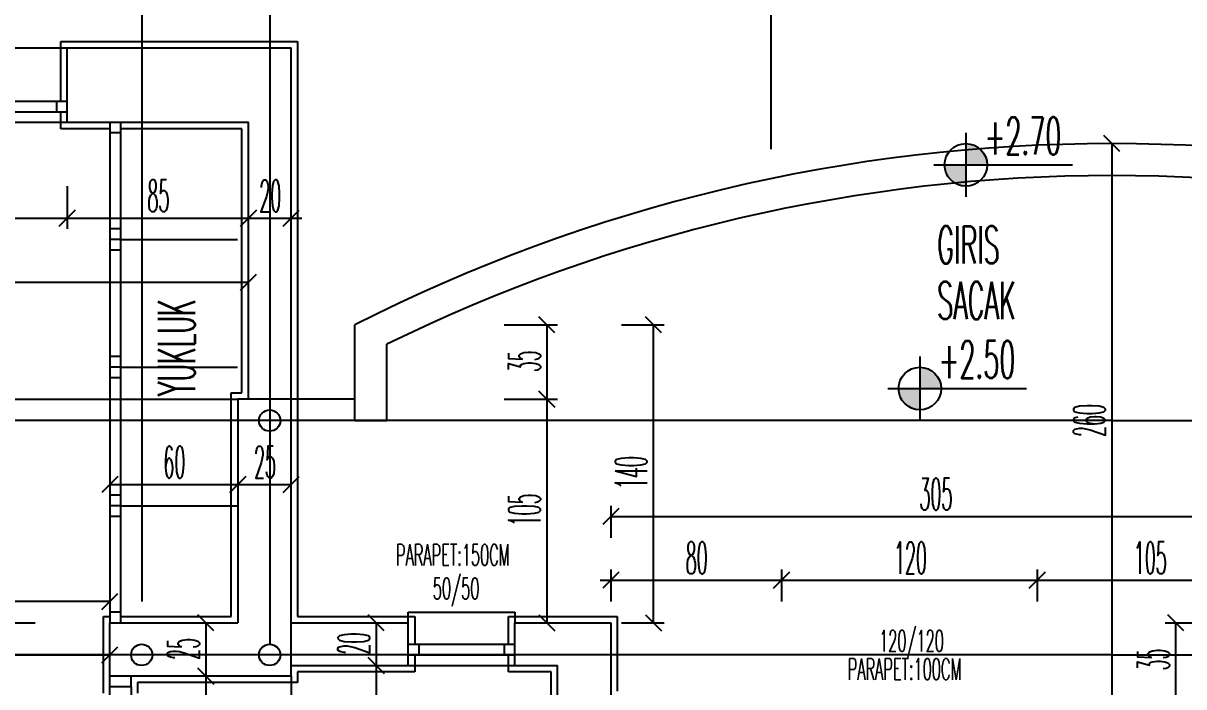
# Model space of a CAD drawing. Extents: x 78 to 306, y -397 to 18.
# Drawn here: x 272.595 to 272.7039, y -396.4846 to -396.4223 of the extents above; entities that cross this region are included whole.
import ezdxf

# ---------------------------------------------------------------- set-up
doc = ezdxf.new("R2010")
doc.units = 0
doc.header["$LTSCALE"] = 0.5
doc.header["$MEASUREMENT"] = 0
for name, pattern in [('DASHDOT2', [0.5, 0.25, -0.125, 0, -0.125]), ('DASHED', [0.75, 0.5, -0.25]), ('DOT2', [0.125, 0, -0.125])]:
    doc.linetypes.add(name, pattern=pattern)
doc.layers.get('0').update_dxf_attribs({"linetype": 'CONTINUOUS'})
for name, color, linetype in [('AKS', 5, 'DASHDOT2'), ('ASHADE', 7, 'CONTINUOUS'), ('DUVAR', 6, 'CONTINUOUS'), ('IZDUSUM', 2, 'DOT2'), ('KAPI', 1, 'CONTINUOUS'), ('KOLON', 4, 'CONTINUOUS'), ('MERDIVEN', 3, 'CONTINUOUS'), ('OLCU', 31, 'CONTINUOUS'), ('SIVA', 7, 'CONTINUOUS'), ('TARAMA', 8, 'CONTINUOUS')]:
    doc.layers.add(name, color=color, linetype=linetype)
doc.styles.add('ICMEKAN', font='romans.shx', dxfattribs={"width": 0.55, "height": 0.2})
doc.styles.add('OLCU', font='romans.shx', dxfattribs={"width": 0.6, "height": 0.125})
doc.styles.add('OLCUIC', font='ROMANS.SHX', dxfattribs={"width": 0.4, "height": 0.15})

msp = doc.modelspace()

# ---------------------------------------------------------------- hatches: boundary and pattern name
at = {"layer": 'MERDIVEN'}
h = msp.add_hatch(color=256, dxfattribs=at)
h.paths.add_polyline_path([(272.6834577452926, -396.4335598737721), (272.6834577452926, -396.4355598737721), (272.6854577452926, -396.4355598737721, 0.4142135623730743)])
h.paths.add_polyline_path([(272.6834577452926, -396.4375598737721), (272.6834577452926, -396.4355598737721), (272.6814577452926, -396.4355598737721, 0.4142135623730743)])
h = msp.add_hatch(color=256, dxfattribs=at)
h.paths.add_polyline_path([(272.679143941935, -396.4545598737721), (272.679143941935, -396.4565598737721), (272.681143941935, -396.4565598737721, 0.4142135623730743)])
h.paths.add_polyline_path([(272.679143941935, -396.4585598737721), (272.679143941935, -396.4565598737721), (272.677143941935, -396.4565598737721, 0.4142135623730743)])

# ---------------------------------------------------------------- linework, layer by layer
at = {"color": 0, "linetype": 'ByBlock'}
for p, q in [((272.697893941935, -396.4343098737721), (272.696393941935, -396.4328098737721)), ((272.599893941935, -396.4398098737721), (272.598393941935, -396.4413098737721)), ((272.598393941935, -396.4413098737721), (272.599893941935, -396.4398098737721)), ((272.616893941935, -396.4398098737721), (272.615393941935, -396.4413098737721)), ((272.615393941935, -396.4413098737721), (272.616893941935, -396.4398098737721)), ((272.619393941935, -396.4413098737721), (272.620893941935, -396.4398098737721)), ((272.615393941935, -396.4473098737721), (272.616893941935, -396.4458098737721)), ((272.644893941935, -396.4513098737721), (272.643393941935, -396.4498098737721)), ((272.654893941935, -396.4513098737721), (272.653393941935, -396.4498098737721)), ((272.644893941935, -396.4583098737721), (272.643393941935, -396.4568098737721)), ((272.643393941935, -396.4568098737721), (272.644893941935, -396.4583098737721)), ((272.603893941935, -396.4648098737721), (272.602393941935, -396.4663098737721)), ((272.615893941935, -396.4648098737721), (272.614393941935, -396.4663098737721)), ((272.614393941935, -396.4663098737721), (272.615893941935, -396.4648098737721)), ((272.619393941935, -396.4663098737721), (272.620893941935, -396.4648098737721)), ((272.650893941935, -396.4678098737721), (272.649393941935, -396.4693098737721)), ((272.650893941935, -396.4738098737721), (272.649393941935, -396.4753098737721)), ((272.666893941935, -396.4738098737721), (272.665393941935, -396.4753098737721)), ((272.665393941935, -396.4753098737721), (272.666893941935, -396.4738098737721)), ((272.690893941935, -396.4738098737721), (272.689393941935, -396.4753098737721)), ((272.689393941935, -396.4753098737721), (272.690893941935, -396.4738098737721)), ((272.602393941935, -396.4773098737721), (272.603893941935, -396.4758098737721)), ((272.612893941935, -396.4793098737721), (272.611393941935, -396.4778098737721)), ((272.628893941935, -396.4793098737721), (272.627393941935, -396.4778098737721)), ((272.643393941935, -396.4778098737721), (272.644893941935, -396.4793098737721)), ((272.653393941935, -396.4778098737721), (272.654893941935, -396.4793098737721)), ((272.703893941935, -396.4793098737721), (272.702393941935, -396.4778098737721)), ((272.602393941935, -396.4823098737721), (272.603893941935, -396.4808098737721)), ((272.628893941935, -396.4833098737721), (272.627393941935, -396.4818098737721)), ((272.627393941935, -396.4818098737721), (272.628893941935, -396.4833098737721)), ((272.612893941935, -396.4843098737721), (272.611393941935, -396.4828098737721)), ((272.611393941935, -396.4828098737721), (272.612893941935, -396.4843098737721))]:
    msp.add_line(p, q, dxfattribs=at)
at = {"layer": 'AKS'}
for p, q in [((272.6061439419353, -396.3515598737721), (272.6061439419353, -396.8395598737721)), ((272.6471439419353, -396.8395598737721), (272.6471439419353, -396.3515598737721)), ((272.6971439419353, -396.8395598737721), (272.6971439419353, -396.3515598737721)), ((272.6181439419353, -396.3555598737721), (272.6181439419353, -396.8355598737721)), ((272.6541439419353, -396.8355598737721), (272.6541439419353, -396.3555598737721)), ((272.6971439419353, -396.4595598737721), (272.4011439419361, -396.4595598737721)), ((272.6971439419353, -396.4595598737721), (272.9931439419346, -396.4595598737721)), ((272.6971439419353, -396.4815598737721), (272.4011439419361, -396.4815598737721)), ((272.6971439419353, -396.4815598737721), (272.9931439419346, -396.4815598737721))]:
    msp.add_line(p, q, dxfattribs=at)
at = {"layer": 'ASHADE'}
for centre in [(272.6181439419353, -396.4595598737721), (272.6061439419353, -396.4815598737721), (272.6181439419353, -396.4815598737721)]:
    msp.add_circle(centre, 0.0009999999999999432, dxfattribs=at)
at = {"layer": 'DUVAR'}
for p, q in [((272.5991439419388, -396.4245598737758), (272.6201439419273, -396.4245598737758)), ((272.5991439419388, -396.4315598737743), (272.5991439419388, -396.4245598737758)), ((272.6201439419281, -396.4575598737721), (272.6201439419273, -396.4245598737758)), ((272.5991439419388, -396.431559873776), (272.6161439419312, -396.4315598737762)), ((272.6161439419302, -396.4575598737721), (272.6161439419312, -396.4315598737762)), ((272.6201439419287, -396.4785598737745), (272.6311439419339, -396.4785598737762)), ((272.6301439419352, -396.4785598737792), (272.6311439419339, -396.4785598737795)), ((272.6311439419339, -396.4825598737794), (272.6311439419339, -396.4785598737792)), ((272.641143941934, -396.4785598737777), (272.6501439419347, -396.4785598737789)), ((272.6411439419336, -396.4825598737797), (272.641143941934, -396.4785598737795)), ((272.6411439419336, -396.4785598737798), (272.6501439419353, -396.4785598737798)), ((272.6501439419353, -396.4785598737798), (272.6501439419353, -396.4855598737721)), ((272.6201439419353, -396.4825598737756), (272.6311439419339, -396.4825598737765)), ((272.6411439419336, -396.4825598737797), (272.6451439419353, -396.48255987378)), ((272.6451439419353, -396.4855598737721), (272.6451439419353, -396.48255987378)), ((272.6031439419355, -396.4845598737746), (272.6031439419355, -396.4835598737721)), ((272.6051439419356, -396.4845598737746), (272.6051439419356, -396.4835598737746)), ((272.6051439419356, -396.4845598737746), (272.6031439419355, -396.4845598737746))]:
    msp.add_line(p, q, dxfattribs=at)
at = {"layer": 'IZDUSUM', "ltscale": 0.6}
for p, q in [((272.5181439419353, -396.4575598737758), (272.6151439419353, -396.4575598737758)), ((272.6201439419288, -396.4835598737721), (272.620143941929, -396.5095598737758))]:
    msp.add_line(p, q, dxfattribs=at)
at = {"layer": 'KAPI'}
for p, q in [((272.5831439419356, -396.424559873776), (272.5991439419359, -396.424559873776)), ((272.5831439419356, -396.4295598737762), (272.5991439419359, -396.4295598737762)), ((272.5981439419359, -396.4295598737762), (272.5981439419359, -396.4305598737762)), ((272.5831439419356, -396.4305598737762), (272.5991439419359, -396.4305598737762)), ((272.5831439419356, -396.4315598737761), (272.5991439419359, -396.4315598737761)), ((272.6031439419313, -396.43155987378), (272.6031439419355, -396.478559873775)), ((272.6041439419312, -396.43155987378), (272.6041439419355, -396.4785598737749)), ((272.6041439419453, -396.4325598737778), (272.6031439419453, -396.4325598737778)), ((272.6041439419453, -396.4415598737734), (272.6031439419452, -396.4415598737734)), ((272.6041439419453, -396.4425598737735), (272.6031439419452, -396.4425598737735)), ((272.6041439419453, -396.4435598737734), (272.6031439419452, -396.4435598737734)), ((272.6041439419391, -396.4535598737741), (272.6031439419391, -396.4535598737741)), ((272.6041439419391, -396.4545598737741), (272.6031439419391, -396.4545598737741)), ((272.6041439419391, -396.4555598737741), (272.6031439419391, -396.4555598737741)), ((272.6041439419391, -396.4665598737741), (272.6031439419391, -396.4665598737741)), ((272.6041439419391, -396.4675598737741), (272.6031439419391, -396.4675598737741)), ((272.6041439419391, -396.4685598737741), (272.6031439419391, -396.4685598737741)), ((272.6041439419391, -396.4775598737741), (272.6031439419391, -396.4775598737741)), ((272.6311439419337, -396.4785598737798), (272.6311439419337, -396.4775598737797)), ((272.6311439419337, -396.4775598737797), (272.6411439419336, -396.4775598737797)), ((272.6411439419336, -396.4775598737797), (272.6411439419336, -396.4785598737798)), ((272.6311439419337, -396.4805598737799), (272.6411439419336, -396.4805598737799)), ((272.6321439419337, -396.4805598737799), (272.6321439419337, -396.4815598737799)), ((272.6401439419336, -396.4805598737799), (272.6401439419336, -396.4815598737799)), ((272.6311439419337, -396.4815598737799), (272.6411439419336, -396.4815598737799)), ((272.6311439419337, -396.4825598737797), (272.6411439419336, -396.4825598737797)), ((272.6031439419355, -396.4855598737747), (272.6031439419355, -396.4845598737746)), ((272.6051439419356, -396.4845598737746), (272.6051439419356, -396.4855598737747))]:
    msp.add_line(p, q, dxfattribs=at)
at = {"layer": 'KAPI', "linetype": 'DASHED', "ltscale": 0.4}
msp.add_line((272.6651439419351, -396.6315598737721), (272.6651439419351, -396.4320840608356), dxfattribs=at)
at = {"layer": 'KOLON', "linetype": 'DASHED', "ltscale": 0.4}
msp.add_line((272.665143941935, -396.4025598737721), (272.665143941935, -396.4340840608355), dxfattribs=at)
at = {"layer": 'KOLON'}
for p, q in [((272.6201439419353, -396.4575598737721), (272.6151439419353, -396.4575598737721)), ((272.6151439419353, -396.4575598737721), (272.6151439419353, -396.4785598737756)), ((272.6201439419353, -396.4835598737721), (272.6201439419353, -396.4575598737721)), ((272.6031439419355, -396.4835598737721), (272.6031439419355, -396.4785598737751)), ((272.6031439419355, -396.4785598737751), (272.6151439419353, -396.4785598737756)), ((272.6201439419288, -396.4835598737721), (272.6031439419355, -396.4835598737721))]:
    msp.add_line(p, q, dxfattribs=at)
at = {"layer": 'MERDIVEN'}
for p, q in [((272.6834577452926, -396.4325598737721), (272.6834577452926, -396.4385598737721)), ((272.6834577452926, -396.4325598737721), (272.6834577452926, -396.4385598737721)), ((272.6804577452926, -396.4355598737721), (272.6934577452926, -396.4355598737721)), ((272.6804577452926, -396.4355598737721), (272.6934577452926, -396.4355598737721)), ((272.6261439419354, -396.4595598737759), (272.6261439419349, -396.4505598737721)), ((272.6291439419356, -396.4595598737762), (272.6291439419356, -396.4523999430706)), ((272.679143941935, -396.4535598737721), (272.679143941935, -396.4595598737721)), ((272.679143941935, -396.4535598737721), (272.679143941935, -396.4595598737721)), ((272.6261439419357, -396.4595598737759), (272.6261439419354, -396.4552997095516)), ((272.6261439419354, -396.4575598737763), (272.6201439419283, -396.4575598737769)), ((272.676143941935, -396.4565598737721), (272.689143941935, -396.4565598737721)), ((272.676143941935, -396.4565598737721), (272.689143941935, -396.4565598737721)), ((272.6261439419354, -396.4595598737762), (272.6291439419356, -396.4595598737762))]:
    msp.add_line(p, q, dxfattribs=at)
for centre in [(272.6834577452926, -396.4355598737721), (272.6834577452926, -396.4355598737721), (272.679143941935, -396.4565598737721), (272.679143941935, -396.4565598737721)]:
    msp.add_circle(centre, 0.002000000000000029, dxfattribs=at)
for centre, radius, start, end in [((272.6971299180959, -396.5902660095654), 0.1567061364139614, 89.99487252489386, 116.9355436543225), ((272.6971579657748, -396.5902660095654), 0.1567061364139614, 63.06445634567752, 90.00512747510615), ((272.6971306267126, -396.5903817048288), 0.1538218316261668, 89.99504032644056, 116.2304937721986), ((272.697157257158, -396.5903817048288), 0.1538218316261668, 63.76950622780137, 90.00495967355943)]:
    msp.add_arc(centre, radius, start, end, dxfattribs=at)
at = {"layer": 'OLCU', "ltscale": 1.4}
for p, q in [((272.697143941935, -396.4335598737721), (272.697143941935, -396.4855598737721)), ((272.599143941935, -396.4375598737721), (272.599143941935, -396.4415598737721)), ((272.482143941935, -396.4405598737721), (272.621143941935, -396.4405598737721)), ((272.583143941935, -396.4405598737721), (272.599143941935, -396.4405598737721)), ((272.599143941935, -396.4405598737721), (272.616143941935, -396.4405598737721)), ((272.616143941935, -396.4405598737721), (272.620143941935, -396.4405598737721)), ((272.517143941935, -396.4465598737721), (272.616143941935, -396.4465598737721)), ((272.640143941935, -396.4505598737721), (272.645143941935, -396.4505598737721)), ((272.644143941935, -396.4505598737721), (272.644143941935, -396.4575598737721)), ((272.651143941935, -396.4505598737721), (272.655143941935, -396.4505598737721)), ((272.654143941935, -396.4785598737721), (272.654143941935, -396.4505598737721)), ((272.640143941935, -396.4575598737721), (272.645143941935, -396.4575598737721)), ((272.644143941935, -396.4575598737721), (272.644143941935, -396.4785598737721)), ((272.603143941935, -396.4655598737721), (272.615143941935, -396.4655598737721)), ((272.615143941935, -396.4655598737721), (272.620143941935, -396.4655598737721)), ((272.650143941935, -396.4675598737721), (272.650143941935, -396.4705598737721)), ((272.650143941935, -396.4685598737721), (272.711143941935, -396.4685598737721)), ((272.650143941935, -396.4735598737721), (272.650143941935, -396.4765598737721)), ((272.666143941935, -396.4735598737721), (272.666143941935, -396.4765598737721)), ((272.690143941935, -396.4735598737721), (272.690143941935, -396.4765598737721)), ((272.649143941935, -396.4745598737721), (272.712143941935, -396.4745598737721)), ((272.650143941935, -396.4745598737721), (272.666143941935, -396.4745598737721)), ((272.666143941935, -396.4745598737721), (272.690143941935, -396.4745598737721)), ((272.690143941935, -396.4745598737721), (272.711143941935, -396.4745598737721)), ((272.603143941935, -396.4765598737721), (272.517143941935, -396.4765598737721)), ((272.593143941935, -396.4785598737721), (272.596143941935, -396.4785598737721)), ((272.612143941935, -396.4785598737721), (272.612143941935, -396.4835598737721)), ((272.628143941935, -396.4785598737721), (272.628143941935, -396.4825598737721)), ((272.651143941935, -396.4785598737721), (272.655143941935, -396.4785598737721)), ((272.702143941935, -396.4785598737721), (272.706143941935, -396.4785598737721)), ((272.703143941935, -396.4855598737721), (272.703143941935, -396.4785598737721)), ((272.579143941935, -396.4815598737721), (272.603143941935, -396.4815598737721)), ((272.628143941935, -396.4825598737721), (272.628143941935, -396.5095598737721)), ((272.612143941935, -396.4835598737721), (272.612143941935, -396.5095598737721))]:
    msp.add_line(p, q, dxfattribs=at)
at = {"layer": 'SIVA', "ltscale": 1.4}
for p, q in [((272.5985439419388, -396.4295598737762), (272.5985439419388, -396.4239598737758)), ((272.5985439419388, -396.4239598737758), (272.6207439419272, -396.4239598737758)), ((272.6207439419272, -396.4239598737758), (272.6207439419281, -396.4575598737721)), ((272.5985439419388, -396.432159873776), (272.5985439419388, -396.4305598737762)), ((272.6031439419313, -396.432159873776), (272.5985439419388, -396.432159873776)), ((272.6155439419312, -396.4321598737762), (272.6041439419313, -396.4321598737761)), ((272.6155439419302, -396.4569598737721), (272.6155439419312, -396.4321598737762)), ((272.6145439419353, -396.4779598737756), (272.6145439419353, -396.4569598737721)), ((272.6145439419353, -396.4569598737721), (272.6155439419302, -396.4569598737721)), ((272.6207439419281, -396.4575598737721), (272.6207439419338, -396.4779598737746)), ((272.6025439419355, -396.4835598737721), (272.6025439419355, -396.4779598737751)), ((272.6025439419355, -396.4779598737751), (272.6031439419355, -396.4779598737751)), ((272.6041439419354, -396.4779598737751), (272.6145439419353, -396.4779598737756)), ((272.6207439419338, -396.4779598737746), (272.6317439419342, -396.4779598737763)), ((272.6317439419342, -396.4779598737763), (272.6317439419331, -396.4805598737799)), ((272.6405439419338, -396.4805598737799), (272.640543941934, -396.4779598737798)), ((272.640543941934, -396.4779598737798), (272.6507439419353, -396.4779598737798)), ((272.6507439419353, -396.4779598737798), (272.6507439419353, -396.4849598737721)), ((272.6317439419325, -396.4815598737799), (272.6317439419318, -396.4831598737766)), ((272.6405439419336, -396.4831598737796), (272.6405439419337, -396.4815598737799)), ((272.6025439419355, -396.4851598737746), (272.6025439419355, -396.4835598737721)), ((272.6317439419318, -396.4831598737766), (272.6207439419353, -396.4831598737757)), ((272.6207439419353, -396.4831598737757), (272.6207439419353, -396.4841598737721)), ((272.6445439419353, -396.4831598737799), (272.6405439419336, -396.4831598737796)), ((272.6445439419353, -396.485559873772), (272.6445439419353, -396.4831598737799)), ((272.6207439419353, -396.4841598737721), (272.6057439419356, -396.4841598737721)), ((272.6057439419356, -396.4841598737721), (272.6057439419356, -396.4851598737746))]:
    msp.add_line(p, q, dxfattribs=at)
at = {"layer": 'TARAMA'}
for p, q in [((272.6041141335826, -396.4425598737721), (272.6151141335827, -396.4425598737721)), ((272.6041141335826, -396.4545598737721), (272.6151141335827, -396.4545598737721)), ((272.6041141335826, -396.4675598737721), (272.6151141335827, -396.4675598737721))]:
    msp.add_line(p, q, dxfattribs=at)

# ---------------------------------------------------------------- texts
at = {"layer": 'KAPI', "linetype": 'Continuous', "style": 'ICMEKAN', "width": 0.5}
for s, p in [('PARAPET:150CM', (272.6299911240919, -396.4731826543356)), ('50/50', (272.6334468244031, -396.4763230264891)), ('120/120', (272.6753092857955, -396.4812544056696)), ('PARAPET:100CM', (272.6723744387327, -396.4838986009421))]:
    msp.add_text(s, height=0.002, dxfattribs=at).set_placement(p)
at = {"layer": 'MERDIVEN', "style": 'OLCU', "width": 0.5}
for s, p in [('+2.70', (272.6852127540043, -396.4345896914342)), ('+2.50', (272.6808989506467, -396.4555896914342))]:
    msp.add_text(s, height=0.0035, dxfattribs=at).set_placement(p)
at = {"layer": 'MERDIVEN', "linetype": 'ByBlock', "style": 'OLCU', "width": 0.5}
for s, p in [('GIRIS', (272.68077126749, -396.4448178208324)), ('SACAK', (272.68077126749, -396.4500435869455))]:
    msp.add_text(s, height=0.0035, dxfattribs=at).set_placement(p)
msp.add_text('YUKLUK', height=0.0035, rotation=90, dxfattribs=at).set_placement((272.6111556656919, -396.4572407034274))
at = {"layer": 'OLCU', "style": 'OLCUIC', "width": 0.4}
for s, p in [('85', (272.6066725133636, -396.4399598737721)), ('20', (272.6171725133636, -396.4399598737721)), ('60', (272.6081725133636, -396.4649598737721)), ('25', (272.6166725133636, -396.4649598737721)), ('305', (272.6791010847921, -396.4679598737721)), ('80', (272.6571725133636, -396.4739598737721)), ('120', (272.6767153705064, -396.4739598737721)), ('105', (272.6992153705065, -396.4739598737721))]:
    msp.add_text(s, height=0.003, dxfattribs=at).set_placement(p)
for s, p in [('35', (272.643543941935, -396.4550313023435)), ('260', (272.696543941935, -396.4611027309149)), ('140', (272.653543941935, -396.4659884452007)), ('105', (272.643543941935, -396.4694884452006)), ('25', (272.611543941935, -396.4820313023435)), ('20', (272.627543941935, -396.4815313023435)), ('35', (272.702543941935, -396.4830313023435))]:
    msp.add_text(s, height=0.003, rotation=90, dxfattribs=at).set_placement(p)

doc.saveas('drawing.dxf')
